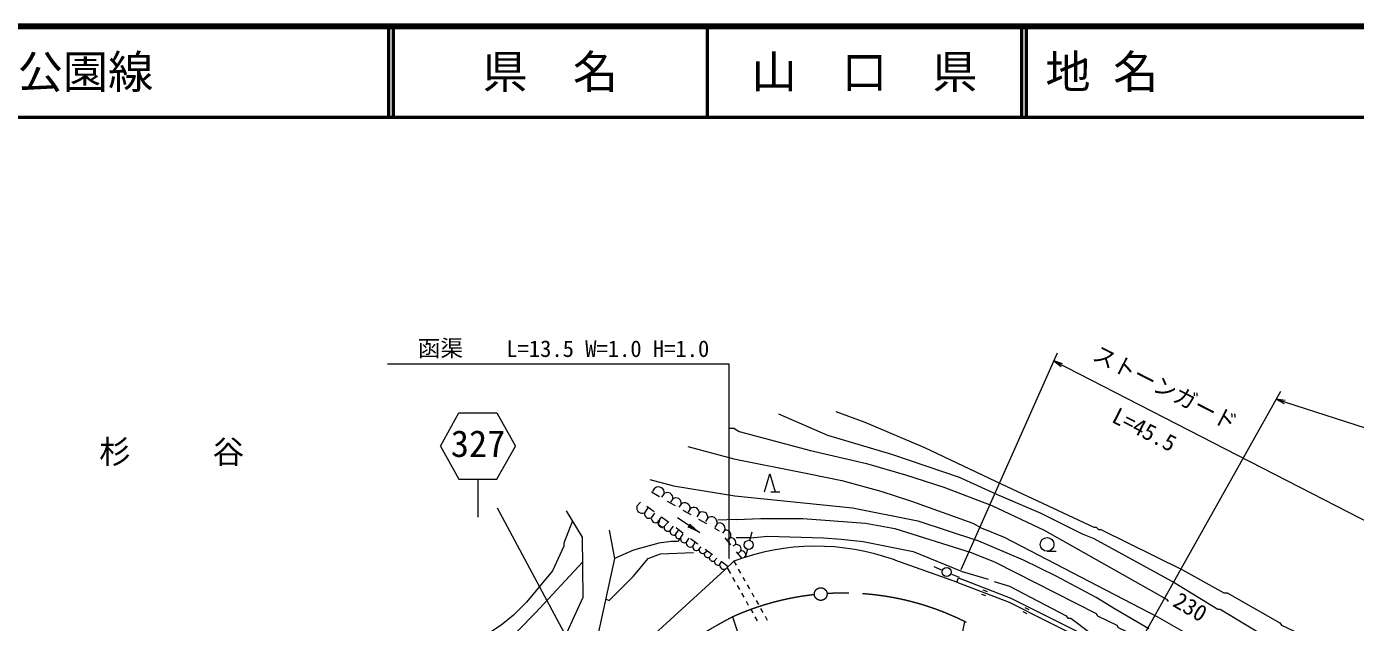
# Model space of a CAD drawing. Units: millimetres, scale not verified. Extents: x 40000 to 680000, y 20000 to 380000.
# Drawn here: x 257725 to 404664, y 314128 to 380000 of the extents above; entities that cross this region are included whole.
import ezdxf
from ezdxf.enums import TextEntityAlignment as Align

# ---------------------------------------------------------------- set-up
doc = ezdxf.new("R2010")
doc.units = ezdxf.units.MM
doc.header["$LTSCALE"] = 1000
doc.linetypes.add('CHAIN', pattern=[18.5, 12, -1.5, 3.5, -1.5])
for name, color, linetype, lineweight in [('M-BGD', 7, 'Continuous', 13), ('M-BMK', 2, 'CHAIN', 13), ('M-STR-HTXT', 7, 'Continuous', 13), ('M-STR-STRC', 7, 'Continuous', 13), ('M-TTL', 2, 'Continuous', 140), ('M-TTL-LINE', 7, 'Continuous', 50)]:
    doc.layers.add(name, color=color, linetype=linetype, lineweight=lineweight)
doc.layers.add('M-BMK-HTXT', color=7, linetype='Continuous')
doc.layers.add('M-TTL-TXT', color=7, linetype='Continuous')
doc.styles.add('ＭＳ ゴシック', font='')
doc.styles.get('ＭＳ ゴシック').set_extended_font_data('MS Gothic')

# ---------------------------------------------------------------- blocks, each defined once
blk = doc.blocks.new('filled_arrow')
at = {"color": 0, "linetype": 'Continuous', "lineweight": -2}
blk.add_solid([(7.5, 1.25), (0, 0), (7.5, -1.25)], dxfattribs=at)
blk = doc.blocks.new('広葉樹林')
at = {"color": 7, "linetype": 'Continuous', "lineweight": 13}
blk.add_line((0, 0), (1, 0), dxfattribs=at)
blk.add_circle((0, 0.75), 0.75, dxfattribs=at)
blk = doc.blocks.new('針葉樹林')
at = {"color": 7, "linetype": 'Continuous', "lineweight": 13}
for p, q in [((-0.6, 0), (0, 2)), ((0, 2), (0.6, 0)), ((0.1, 0), (1.1, 0))]:
    blk.add_line(p, q, dxfattribs=at)
blk = doc.blocks.new('open_arrow')
at = {"color": 0, "linetype": 'Continuous', "lineweight": -2}
blk.add_lwpolyline([(7.5, 1.25), (0, 0), (7.5, -1.25)], dxfattribs=at)

msp = doc.modelspace()

# ---------------------------------------------------------------- linework, layer by layer
at = {"layer": 'M-BGD'}
for p, q in [((335433, 335591), (335941, 335591)), ((330861, 333559), (335941, 332204)), ((326841, 328546), (327708, 328048)), ((326957, 328596), (327198, 328971)), ((328242, 328382), (327921, 327980)), ((329179, 327793), (328912, 327418)), ((319186, 323538), (317414, 326468)), ((325217, 326976), (325618, 327432)), ((326074, 326253), (326475, 326802)), ((326324, 326983), (327128, 326389)), ((326810, 325705), (327211, 326213)), ((328575, 327549), (329441, 327050)), ((330117, 327204), (329849, 326883)), ((330308, 326552), (331175, 326053)), ((331107, 326695), (330866, 326320)), ((332098, 326213), (331830, 325785)), ((327729, 325346), (327559, 325007)), ((327559, 325007), (328067, 324584)), ((327560, 325236), (327921, 325758)), ((327932, 325795), (328737, 325200)), ((328215, 324727), (328617, 325182)), ((328885, 324272), (329273, 324754)), ((332186, 324023), (329695, 325695)), ((332042, 325555), (332909, 325056)), ((333062, 325678), (332794, 325276)), ((334079, 325062), (333838, 324634)), ((336195, 325515), (334163, 325431)), ((319254, 316929), (319186, 323538)), ((322141, 324330), (322733, 321197)), ((322141, 324330), (322733, 321197)), ((329487, 323830), (329795, 324339)), ((329541, 324606), (330345, 324012)), ((330036, 323455), (330331, 323937)), ((330679, 323000), (331000, 323429)), ((331150, 323418), (331954, 322824)), ((333775, 324557), (334308, 324251)), ((334936, 324312), (334668, 323991)), ((334940, 323476), (335572, 322701)), ((335525, 323455), (335231, 323295)), ((337804, 323483), (336195, 323483)), ((337709, 323188), (337959, 324156)), ((331388, 322532), (331656, 322960)), ((332071, 322184), (332325, 322492)), ((332660, 321769), (332928, 322023)), ((332758, 322230), (333563, 321635)), ((336087, 322706), (335820, 322545)), ((336204, 321926), (336798, 321198)), ((336676, 321996), (336395, 321755)), ((337452, 322221), (337189, 321256)), ((319214, 320807), (314013, 315186)), ((322733, 321197), (319347, 305703)), ((333209, 321313), (333490, 321648)), ((333771, 320898), (334052, 321220)), ((334347, 320483), (334575, 320818)), ((334522, 320915), (335306, 320295)), ((334944, 319950), (335927, 320886)), ((335927, 320886), (336174, 320452)), ((360579, 318573), (353721, 321028)), ((319347, 305703), (334944, 319950)), ((335181, 320176), (335552, 319523)), ((335799, 319088), (336046, 318653)), ((336421, 320017), (336668, 319582)), ((336915, 319148), (337162, 318713)), ((359008, 319884), (358085, 320269)), ((359934, 319509), (360865, 319142)), ((360579, 318573), (360757, 319040)), ((360757, 319040), (366574, 316824)), ((361172, 319758), (364051, 318911)), ((336293, 318219), (336540, 317784)), ((337409, 318278), (337656, 317843)), ((337904, 317409), (338151, 316974)), ((360579, 318573), (366372, 316366)), ((363481, 317735), (363948, 317557)), ((314961, 307457), (319254, 316929)), ((336787, 317349), (337034, 316915)), ((337281, 316480), (337528, 316045)), ((338398, 316539), (338645, 316105)), ((363303, 317268), (363770, 317090)), ((366372, 316366), (370630, 314220)), ((366574, 316824), (375121, 312517)), ((383778, 316710), (383947, 316456)), ((337775, 315611), (338022, 315176)), ((338269, 314741), (338516, 314306)), ((338892, 315670), (339139, 315235)), ((339386, 314801), (339633, 314366)), ((367876, 315328), (368323, 315103)), ((368101, 315775), (368548, 315550)), ((370630, 314220), (374889, 312074))]:
    msp.add_line(p, q, dxfattribs=at)
for points in [[(340852, 337199), (346271, 334829), (353383, 332712), (360833, 330172), (364982, 328309)], [(347202, 337453), (350419, 336268), (357023, 333474), (365575, 329410)], [(335941, 335591), (336534, 335252), (344408, 333135), (350589, 331696), (354907, 330426), (359140, 329071), (364474, 327039)], [(335941, 332204), (344069, 330595), (347879, 329833), (352197, 328648), (355584, 327547), (362357, 325092), (363289, 324584)], [(326628, 329918), (329253, 329241), (336026, 328140)], [(365575, 329410), (375735, 324669), (375989, 324669), (376243, 324415), (376497, 324415), (385556, 319927)], [(336026, 328140), (349065, 326785), (356261, 325346), (362781, 323229)], [(364982, 328309), (369893, 326193), (374465, 323907), (375735, 323399), (384709, 318488)], [(364474, 327039), (370231, 324330), (383778, 316710)], [(318091, 325349), (317145, 322891), (317145, 322552), (315875, 319843), (312997, 316371)], [(336195, 325515), (338905, 325600), (343561, 325600), (350504, 325092), (353721, 324499), (362188, 321875)], [(329930, 323314), (329761, 323060), (328999, 323060), (327644, 322891), (324850, 322129), (322733, 321197)], [(337804, 323483), (339667, 323653), (345847, 323483), (347795, 323314), (350250, 323060), (355753, 321959), (361172, 319758)], [(363289, 324584), (365829, 323568), (382762, 314763)], [(321802, 316710), (322141, 316541), (324850, 319250), (326459, 321197), (327813, 321705), (331454, 321875)], [(362188, 321875), (364813, 320774), (375989, 315101), (376158, 314847), (378275, 313831), (378444, 313577), (381238, 312223)], [(381831, 313408), (378105, 315609), (375989, 316879), (371586, 319250), (367945, 321028), (362781, 323229)], [(385556, 319927), (390128, 317387), (390467, 317387), (396309, 314085), (396478, 313831), (398595, 312815), (398764, 312561), (399103, 312561), (399272, 312307), (401897, 311037), (402066, 310783), (405114, 309259), (407400, 307735)], [(364728, 318657), (366421, 318149), (372687, 314847), (372856, 314593), (373195, 314593), (377259, 311545), (377259, 311376)], [(384709, 318488), (389451, 315609), (389705, 315609), (406299, 305619)], [(312997, 316371), (311557, 314932), (310203, 313831), (307239, 311884), (303683, 309767), (301821, 308751), (299619, 307735), (296741, 306719), (294201, 305957), (291637, 305656)], [(314013, 315186), (312065, 313239), (310287, 311630), (305123, 307735), (304869, 307735), (304615, 307481), (304361, 307481), (300551, 305449), (294577, 303767)], [(382762, 314763), (386149, 312815), (386403, 312815), (386572, 312561), (386911, 312561), (388858, 311291), (389197, 311291), (391144, 310021), (391483, 310021), (393430, 308751), (393769, 308751), (399780, 304941)]]:
    msp.add_lwpolyline(points, dxfattribs=at)
for centre in [(337584, 322704), (359469, 319692)]:
    msp.add_circle(centre, 500, dxfattribs=at)
for centre, radius, start, end in [((327597, 328459), 649, 353.19241, 127.95268), ((328588, 327892), 600, 350.46757, 125.22784), ((329525, 327303), 600, 350.46757, 125.22784), ((325796, 326793), 607, 162.46387, 297.22414), ((326556, 326132), 498, 165.91701, 300.67728), ((330506, 326743), 603, 355.43875, 130.19902), ((331502, 326248), 597, 356.67757, 131.43784), ((332468, 325745), 597, 353.56526, 128.32553), ((327282, 325626), 479, 170.61448, 305.37475), ((327993, 325118), 450, 164.82592, 299.58619), ((333442, 325158), 644, 351.43489, 126.19516), ((334351, 324509), 617, 341.43394, 116.19421), ((328645, 324639), 438, 168.40416, 303.16443), ((329278, 324177), 405, 166.36603, 301.1263), ((329840, 323757), 360, 168.28965, 303.04992), ((330452, 323362), 426, 167.30865, 302.06892), ((335052, 323761), 563, 327.12839, 101.88866), ((335650, 322963), 508, 329.48976, 104.25003), ((331131, 322914), 461, 169.18, 303.94027), ((331802, 322500), 415, 175.6072, 310.36747), ((332531, 322211), 461, 183.43076, 286.23636), ((345016, 296869), 25680, 70.18427, 110.72805), ((336234, 322228), 500, 332.31894, 107.07921), ((336830, 321610), 415, 311.66956, 111.67282), ((333084, 321721), 427, 173.63913, 287.02519), ((333648, 321320), 439, 180.82824, 286.31005), ((334213, 320905), 442, 180.85368, 287.56837), ((334861, 320513), 515, 183.25757, 288.10138)]:
    msp.add_arc(centre, radius, start, end, dxfattribs=at)
at = {"layer": 'M-BMK'}
msp.add_circle((345539, 317261), 700, dxfattribs=at)
for centre, radius, start, end in [((348076, 287368), 30000, 96.18805, 114.19263), ((348076, 287368), 30000, 63.12437, 93.51418), ((361994, 264450), 56706, 117.53277, 145.482)]:
    msp.add_arc(centre, radius, start, end, dxfattribs=at)
at = {"layer": 'M-STR-HTXT'}
for p, q in [((361058, 319993), (371727, 343931)), ((371326, 343031), (414394, 320922)), ((381534, 313176), (396401, 339695)), ((395903, 338806), (467130, 315817)), ((335782, 314733), (345334, 286295)), ((361443, 314203), (355244, 284851))]:
    msp.add_line(p, q, dxfattribs=at)
msp.add_lwpolyline([(335400, 321205), (335400, 342686), (297623, 342686)], dxfattribs=at)
at = {"layer": 'M-STR-STRC'}
for p, q in [((303488, 333630), (305539, 337295)), ((305539, 337295), (309739, 337295)), ((309739, 337295), (311790, 333630)), ((303488, 333630), (305539, 329964)), ((309739, 329964), (311790, 333630)), ((305539, 329964), (309739, 329964)), ((307639, 329964), (307639, 325764)), ((320372, 307007), (309816, 326768))]:
    msp.add_line(p, q, dxfattribs=at)
at = {"layer": 'M-TTL'}
msp.add_line((680000, 380000), (40000, 380000), dxfattribs=at)
at = {"layer": 'M-TTL-LINE'}
for p, q in [((297750, 380000), (297750, 370000)), ((298250, 380000), (298250, 370000)), ((333000, 380000), (333000, 370000)), ((367750, 380000), (367750, 370000)), ((368250, 380000), (368250, 370000)), ((40000, 370000), (680000, 370000))]:
    msp.add_line(p, q, dxfattribs=at)

# ---------------------------------------------------------------- block references
at = {"layer": 'M-BGD'}
for name, p, xscale, yscale, rotation in [('針葉樹林', (339910, 328560), 1000, 1000, 359.44375), ('filled_arrow', (332186, 324023), 200, 200, 146.1), ('広葉樹林', (370562, 322001), 1000, 1000, 359.44375)]:
    msp.add_blockref(name, p, dxfattribs=dict(at, xscale=xscale, yscale=yscale, rotation=rotation))
at = {"layer": 'M-STR-HTXT', "xscale": 133, "yscale": 133}
for p, rotation in [((371326, 343031), 332.8), ((395903, 338806), 342.1)]:
    msp.add_blockref('open_arrow', p, dxfattribs=dict(at, rotation=rotation))
at = {"layer": 'M-STR-HTXT', "rotation": 90}
msp.add_blockref('open_arrow', (335400, 321205), dxfattribs=at)

# ---------------------------------------------------------------- texts
at = {"layer": 'M-BGD', "style": 'ＭＳ ゴシック'}
msp.add_text('230', height=1833, rotation=329.566, dxfattribs=at).set_placement((385672, 314572), align=Align.BOTTOM_CENTER)
at = {"layer": 'M-BMK-HTXT', "insert": (278284, 332848), "char_height": 2566, "attachment_point": 5, "style": 'ＭＳ ゴシック'}
msp.add_mtext('\\T3.58;杉谷', dxfattribs=at)
at = {"layer": 'M-STR-HTXT', "style": 'ＭＳ ゴシック'}
for s, p in [('函渠', (305988, 342971)), ('L=13.5 W=1.0 H=1.0', (333214, 342925))]:
    msp.add_text(s, height=1833, dxfattribs=at).set_placement(p, align=Align.BOTTOM_RIGHT)
for s, p in [('ストーンガード', (390754, 334752)), ('L=45.5', (383999, 332432))]:
    msp.add_text(s, height=1833, rotation=332.827, dxfattribs=at).set_placement(p, align=Align.BOTTOM_RIGHT)
at = {"layer": 'M-STR-STRC', "style": 'ＭＳ ゴシック'}
msp.add_text('327', height=2956, dxfattribs=at).set_placement((307650, 331529), align=Align.BOTTOM_CENTER)
at = {"layer": 'M-TTL-TXT', "style": 'ＭＳ ゴシック'}
for s, p in [('一般県道狗留孫山公園線', (216734, 375000)), ('地 名', (370380, 375000))]:
    msp.add_text(s, height=3666, dxfattribs=at).set_placement(p, align=Align.MIDDLE_LEFT)
for s, p in [('県\u3000名', (315625, 375000)), ('山\u3000口\u3000県', (350375, 375000))]:
    msp.add_text(s, height=3666, dxfattribs=at).set_placement(p, align=Align.MIDDLE_CENTER)

doc.saveas('drawing.dxf')
